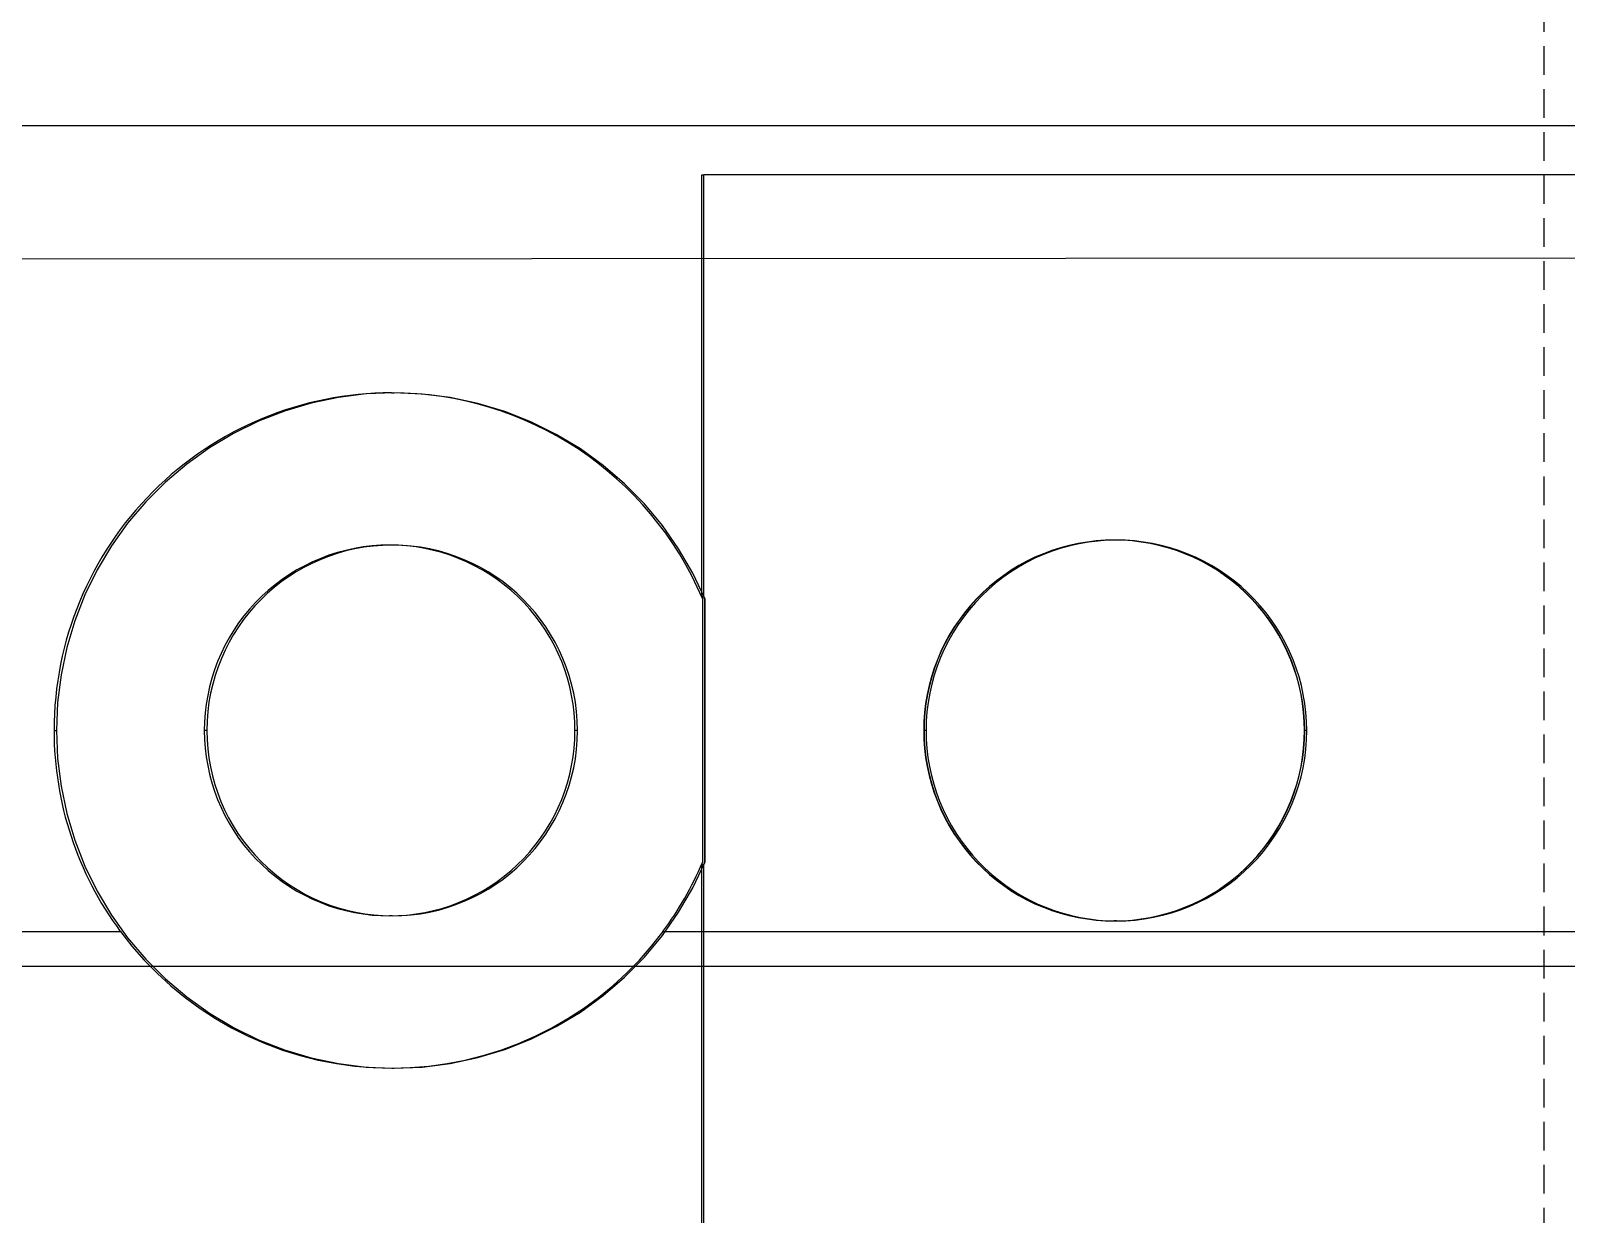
# Model space of a CAD drawing. Extents: x 0 to 171, y 0 to 414.
# Drawn here: x 59.12 to 85.89, y 87.54 to 108.17 of the extents above; entities that cross this region are included whole.
import ezdxf

# ---------------------------------------------------------------- set-up
doc = ezdxf.new("R2010")
doc.units = 0
doc.linetypes.add('DASHED', pattern=[0.75, 0.5, -0.25])
doc.layers.add('-15N-THT. THIẾT BỊ ĐÓNG MỞ', color=40, linetype='CONTINUOUS')

# ---------------------------------------------------------------- blocks, each defined once
blk = doc.blocks.new('06 - N - SC VSD ATV630U75~D11N4')
at = {"layer": '-15N-THT. THIẾT BỊ ĐÓNG MỞ', "color": 6, "linetype": 'DASHED'}
blk.add_line((0, 206.951), (0, -206.951), dxfattribs=at)
at = {"layer": '-15N-THT. THIẾT BỊ ĐÓNG MỞ'}
for p, q in [((76.549, -100.44), (-76.549, -100.44)), ((-14.682, -108.644), (-14.682, -101.291)), ((-14.682, -101.291), (-14.647, -101.291)), ((25.022, -101.291), (-14.647, -101.291)), ((-14.647, -108.644), (-14.647, -101.291)), ((-71.842, -102.795), (71.617, -102.684)), ((-21.014, -105.173), (-21.49, -105.273)), ((-20.532, -105.113), (-21.014, -105.173)), ((-20.046, -105.093), (-20.532, -105.113)), ((-20.087, -105.093), (-20.045, -105.093)), ((-19.554, -105.114), (-20.046, -105.093)), ((-19.067, -105.175), (-19.554, -105.114)), ((-18.586, -105.277), (-19.067, -105.175)), ((-21.956, -105.412), (-22.41, -105.589)), ((-21.49, -105.273), (-21.956, -105.412)), ((-18.115, -105.419), (-18.586, -105.277)), ((-17.658, -105.6), (-18.115, -105.419)), ((-22.41, -105.589), (-22.846, -105.803)), ((-17.218, -105.818), (-17.658, -105.6)), ((-22.846, -105.803), (-23.264, -106.052)), ((-16.797, -106.072), (-17.218, -105.818)), ((-23.264, -106.052), (-23.66, -106.334)), ((-16.399, -106.36), (-16.797, -106.072)), ((-23.66, -106.334), (-24.031, -106.649)), ((-16.026, -106.68), (-16.399, -106.36)), ((-24.031, -106.649), (-24.375, -106.993)), ((-15.681, -107.031), (-16.026, -106.68)), ((-24.375, -106.993), (-24.689, -107.364)), ((-15.367, -107.408), (-15.681, -107.031)), ((-24.689, -107.364), (-24.972, -107.76)), ((-15.085, -107.811), (-15.367, -107.408)), ((-24.972, -107.76), (-25.221, -108.178)), ((-21.032, -107.878), (-21.179, -107.925)), ((-20.884, -107.839), (-21.032, -107.878)), ((-20.733, -107.806), (-20.884, -107.839)), ((-20.582, -107.78), (-20.733, -107.806)), ((-20.429, -107.762), (-20.582, -107.78)), ((-20.276, -107.751), (-20.429, -107.762)), ((-20.122, -107.748), (-20.276, -107.751)), ((-19.968, -107.751), (-20.122, -107.748)), ((-20.078, -107.748), (-20.122, -107.748)), ((-19.815, -107.762), (-19.968, -107.751)), ((-19.662, -107.78), (-19.815, -107.762)), ((-19.51, -107.806), (-19.662, -107.78)), ((-19.36, -107.839), (-19.51, -107.806)), ((-19.212, -107.878), (-19.36, -107.839)), ((-19.065, -107.925), (-19.212, -107.878)), ((-14.838, -108.236), (-15.085, -107.811)), ((-8.577, -107.842), (-8.725, -107.898)), ((-8.575, -107.842), (-8.723, -107.897)), ((-8.57, -107.854), (-8.722, -107.912)), ((-8.573, -107.842), (-8.721, -107.897)), ((-8.427, -107.794), (-8.577, -107.842)), ((-8.425, -107.794), (-8.575, -107.842)), ((-8.422, -107.794), (-8.573, -107.842)), ((-8.416, -107.803), (-8.57, -107.854)), ((-8.274, -107.753), (-8.427, -107.794)), ((-8.272, -107.753), (-8.425, -107.794)), ((-8.27, -107.753), (-8.422, -107.794)), ((-8.259, -107.759), (-8.416, -107.803)), ((-8.12, -107.72), (-8.274, -107.753)), ((-8.118, -107.72), (-8.272, -107.753)), ((-8.115, -107.72), (-8.27, -107.753)), ((-8.1, -107.724), (-8.259, -107.759)), ((-7.964, -107.694), (-8.12, -107.72)), ((-7.962, -107.694), (-8.118, -107.72)), ((-7.96, -107.694), (-8.115, -107.72)), ((-7.939, -107.696), (-8.1, -107.724)), ((-7.807, -107.675), (-7.964, -107.694)), ((-7.805, -107.675), (-7.962, -107.694)), ((-7.803, -107.675), (-7.96, -107.694)), ((-7.778, -107.676), (-7.939, -107.696)), ((-7.65, -107.664), (-7.807, -107.675)), ((-7.648, -107.664), (-7.805, -107.675)), ((-7.645, -107.664), (-7.803, -107.675)), ((-7.615, -107.664), (-7.778, -107.676)), ((-7.492, -107.66), (-7.65, -107.664)), ((-7.49, -107.66), (-7.648, -107.664)), ((-7.487, -107.66), (-7.645, -107.664)), ((-7.452, -107.66), (-7.615, -107.664)), ((-7.334, -107.664), (-7.492, -107.66)), ((-7.49, -107.66), (-7.492, -107.66)), ((-7.332, -107.664), (-7.49, -107.66)), ((-7.329, -107.664), (-7.487, -107.66)), ((-7.452, -107.66), (-7.487, -107.66)), ((-7.294, -107.664), (-7.452, -107.66)), ((-7.176, -107.675), (-7.334, -107.664)), ((-7.174, -107.675), (-7.332, -107.664)), ((-7.172, -107.675), (-7.329, -107.664)), ((-7.137, -107.675), (-7.294, -107.664)), ((-7.02, -107.694), (-7.176, -107.675)), ((-7.018, -107.694), (-7.174, -107.675)), ((-7.015, -107.694), (-7.172, -107.675)), ((-6.98, -107.694), (-7.137, -107.675)), ((-6.864, -107.72), (-7.02, -107.694)), ((-6.862, -107.72), (-7.018, -107.694)), ((-6.859, -107.72), (-7.015, -107.694)), ((-6.824, -107.72), (-6.98, -107.694)), ((-6.71, -107.753), (-6.864, -107.72)), ((-6.707, -107.754), (-6.862, -107.72)), ((-6.705, -107.754), (-6.859, -107.72)), ((-6.67, -107.753), (-6.824, -107.72)), ((-6.557, -107.794), (-6.71, -107.753)), ((-6.555, -107.794), (-6.707, -107.754)), ((-6.552, -107.794), (-6.705, -107.754)), ((-6.517, -107.794), (-6.67, -107.753)), ((-6.407, -107.842), (-6.557, -107.794)), ((-6.404, -107.843), (-6.555, -107.794)), ((-6.402, -107.843), (-6.552, -107.794)), ((-6.367, -107.842), (-6.517, -107.794)), ((-6.259, -107.898), (-6.407, -107.842)), ((-6.256, -107.898), (-6.404, -107.843)), ((-6.254, -107.898), (-6.402, -107.843)), ((-6.219, -107.898), (-6.367, -107.842)), ((-21.602, -108.107), (-21.737, -108.18)), ((-21.464, -108.04), (-21.602, -108.107)), ((-21.323, -107.979), (-21.464, -108.04)), ((-21.179, -107.925), (-21.323, -107.979)), ((-18.921, -107.979), (-19.065, -107.925)), ((-18.78, -108.04), (-18.921, -107.979)), ((-18.641, -108.107), (-18.78, -108.04)), ((-18.506, -108.18), (-18.641, -108.107)), ((-9.158, -108.132), (-9.296, -108.219)), ((-9.151, -108.105), (-9.286, -108.187)), ((-9.149, -108.104), (-9.284, -108.186)), ((-9.147, -108.104), (-9.281, -108.186)), ((-9.017, -108.052), (-9.158, -108.132)), ((-9.013, -108.029), (-9.151, -108.105)), ((-9.01, -108.029), (-9.149, -108.104)), ((-9.008, -108.029), (-9.147, -108.104)), ((-8.871, -107.978), (-9.017, -108.052)), ((-8.871, -107.96), (-9.013, -108.029)), ((-8.868, -107.96), (-9.01, -108.029)), ((-8.866, -107.96), (-9.008, -108.029)), ((-8.725, -107.898), (-8.871, -107.96)), ((-8.722, -107.912), (-8.871, -107.978)), ((-8.723, -107.897), (-8.868, -107.96)), ((-8.721, -107.897), (-8.866, -107.96)), ((-6.113, -107.96), (-6.259, -107.898)), ((-6.111, -107.96), (-6.256, -107.898)), ((-6.109, -107.96), (-6.254, -107.898)), ((-6.074, -107.96), (-6.219, -107.898)), ((-5.971, -108.029), (-6.113, -107.96)), ((-5.969, -108.029), (-6.111, -107.96)), ((-5.967, -108.029), (-6.109, -107.96)), ((-5.931, -108.029), (-6.074, -107.96)), ((-5.833, -108.105), (-5.971, -108.029)), ((-5.831, -108.105), (-5.969, -108.029)), ((-5.828, -108.105), (-5.967, -108.029)), ((-5.793, -108.105), (-5.931, -108.029)), ((-5.698, -108.187), (-5.833, -108.105)), ((-5.696, -108.187), (-5.831, -108.105)), ((-5.693, -108.187), (-5.828, -108.105)), ((-5.658, -108.187), (-5.793, -108.105)), ((-25.221, -108.178), (-25.435, -108.615)), ((-21.996, -108.347), (-22.119, -108.439)), ((-21.869, -108.261), (-21.996, -108.347)), ((-21.737, -108.18), (-21.869, -108.261)), ((-18.375, -108.261), (-18.506, -108.18)), ((-18.248, -108.347), (-18.375, -108.261)), ((-18.125, -108.439), (-18.248, -108.347)), ((-14.627, -108.68), (-14.838, -108.236)), ((-9.557, -108.413), (-9.681, -108.519)), ((-9.543, -108.37), (-9.665, -108.471)), ((-9.541, -108.37), (-9.663, -108.47)), ((-9.539, -108.37), (-9.66, -108.47)), ((-9.429, -108.313), (-9.557, -108.413)), ((-9.417, -108.275), (-9.543, -108.37)), ((-9.415, -108.275), (-9.541, -108.37)), ((-9.412, -108.275), (-9.539, -108.37)), ((-9.296, -108.219), (-9.429, -108.313)), ((-9.286, -108.187), (-9.417, -108.275)), ((-9.284, -108.186), (-9.415, -108.275)), ((-9.281, -108.186), (-9.412, -108.275)), ((-5.567, -108.275), (-5.698, -108.187)), ((-5.565, -108.275), (-5.696, -108.187)), ((-5.563, -108.275), (-5.693, -108.187)), ((-5.527, -108.275), (-5.658, -108.187)), ((-5.44, -108.37), (-5.567, -108.275)), ((-5.439, -108.37), (-5.565, -108.275)), ((-5.436, -108.37), (-5.563, -108.275)), ((-5.401, -108.37), (-5.527, -108.275)), ((-5.319, -108.471), (-5.44, -108.37)), ((-5.317, -108.471), (-5.439, -108.37)), ((-5.314, -108.471), (-5.436, -108.37)), ((-5.279, -108.471), (-5.401, -108.37)), ((-25.435, -108.615), (-25.612, -109.068)), ((-22.352, -108.64), (-22.46, -108.749)), ((-22.238, -108.537), (-22.352, -108.64)), ((-22.119, -108.439), (-22.238, -108.537)), ((-18.006, -108.537), (-18.125, -108.439)), ((-17.892, -108.64), (-18.006, -108.537)), ((-17.784, -108.749), (-17.892, -108.64)), ((-14.682, -108.644), (-14.68, -108.649)), ((-14.682, -108.644), (-14.647, -108.644)), ((-14.68, -108.649), (-14.678, -108.654)), ((-14.678, -108.654), (-14.676, -108.66)), ((-14.676, -108.66), (-14.673, -108.665)), ((-14.673, -108.665), (-14.671, -108.67)), ((-14.671, -108.67), (-14.669, -108.675)), ((-14.669, -108.675), (-14.667, -108.68)), ((-14.669, -108.68), (-14.669, -113.277)), ((-14.669, -108.68), (-14.667, -108.68)), ((-14.667, -108.68), (-14.667, -113.277)), ((-14.645, -108.649), (-14.647, -108.644)), ((-14.643, -108.654), (-14.645, -108.649)), ((-14.641, -108.66), (-14.643, -108.654)), ((-14.638, -108.665), (-14.641, -108.66)), ((-14.636, -108.67), (-14.638, -108.665)), ((-14.634, -108.675), (-14.636, -108.67)), ((-14.632, -108.68), (-14.634, -108.675)), ((-14.632, -108.68), (-14.627, -108.68)), ((-14.632, -108.68), (-14.632, -113.277)), ((-14.627, -108.68), (-14.627, -113.277)), ((-9.799, -108.632), (-9.911, -108.75)), ((-9.782, -108.577), (-9.894, -108.689)), ((-9.78, -108.576), (-9.892, -108.688)), ((-9.777, -108.576), (-9.889, -108.688)), ((-9.681, -108.519), (-9.799, -108.632)), ((-9.665, -108.471), (-9.782, -108.577)), ((-9.663, -108.47), (-9.78, -108.576)), ((-9.66, -108.47), (-9.777, -108.576)), ((-5.202, -108.577), (-5.319, -108.471)), ((-5.2, -108.577), (-5.317, -108.471)), ((-5.197, -108.577), (-5.314, -108.471)), ((-5.162, -108.577), (-5.279, -108.471)), ((-5.09, -108.689), (-5.202, -108.577)), ((-5.088, -108.689), (-5.2, -108.577)), ((-5.086, -108.689), (-5.197, -108.577)), ((-5.05, -108.689), (-5.162, -108.577)), ((-22.564, -108.863), (-22.662, -108.981)), ((-22.46, -108.749), (-22.564, -108.863)), ((-17.68, -108.863), (-17.784, -108.749)), ((-17.582, -108.981), (-17.68, -108.863)), ((-10.101, -108.927), (-10.195, -109.054)), ((-10.098, -108.927), (-10.193, -109.053)), ((-10.096, -108.927), (-10.191, -109.053)), ((-10.017, -108.873), (-10.118, -109.001)), ((-10, -108.805), (-10.101, -108.927)), ((-9.998, -108.805), (-10.098, -108.927)), ((-9.995, -108.805), (-10.096, -108.927)), ((-9.911, -108.75), (-10.017, -108.873)), ((-9.894, -108.689), (-10, -108.805)), ((-9.892, -108.688), (-9.998, -108.805)), ((-9.889, -108.688), (-9.995, -108.805)), ((-4.984, -108.805), (-5.09, -108.689)), ((-4.982, -108.806), (-5.088, -108.689)), ((-4.98, -108.806), (-5.086, -108.689)), ((-4.944, -108.805), (-5.05, -108.689)), ((-4.883, -108.927), (-4.984, -108.805)), ((-4.881, -108.927), (-4.982, -108.806)), ((-4.879, -108.927), (-4.98, -108.806)), ((-4.843, -108.927), (-4.944, -108.805)), ((-4.789, -109.054), (-4.883, -108.927)), ((-4.787, -109.054), (-4.881, -108.927)), ((-4.784, -109.054), (-4.879, -108.927)), ((-4.749, -109.054), (-4.843, -108.927)), ((-25.612, -109.068), (-25.751, -109.534)), ((-22.754, -109.105), (-22.84, -109.232)), ((-22.662, -108.981), (-22.754, -109.105)), ((-17.49, -109.105), (-17.582, -108.981)), ((-17.404, -109.232), (-17.49, -109.105)), ((-10.284, -109.184), (-10.366, -109.319)), ((-10.282, -109.184), (-10.364, -109.319)), ((-10.279, -109.184), (-10.361, -109.319)), ((-10.212, -109.134), (-10.299, -109.272)), ((-10.195, -109.054), (-10.284, -109.184)), ((-10.193, -109.053), (-10.282, -109.184)), ((-10.191, -109.053), (-10.279, -109.184)), ((-10.118, -109.001), (-10.212, -109.134)), ((-4.7, -109.184), (-4.789, -109.054)), ((-4.698, -109.185), (-4.787, -109.054)), ((-4.696, -109.185), (-4.784, -109.054)), ((-4.66, -109.184), (-4.749, -109.054)), ((-4.618, -109.319), (-4.7, -109.184)), ((-4.616, -109.319), (-4.698, -109.185)), ((-4.614, -109.319), (-4.696, -109.185)), ((-4.578, -109.319), (-4.66, -109.184)), ((-22.92, -109.363), (-22.994, -109.498)), ((-22.84, -109.232), (-22.92, -109.363)), ((-17.324, -109.363), (-17.404, -109.232)), ((-17.25, -109.498), (-17.324, -109.363)), ((-10.442, -109.458), (-10.511, -109.6)), ((-10.44, -109.457), (-10.509, -109.599)), ((-10.437, -109.457), (-10.506, -109.599)), ((-10.379, -109.414), (-10.452, -109.559)), ((-10.366, -109.319), (-10.442, -109.458)), ((-10.364, -109.319), (-10.44, -109.457)), ((-10.361, -109.319), (-10.437, -109.457)), ((-10.299, -109.272), (-10.379, -109.414)), ((-4.542, -109.458), (-4.618, -109.319)), ((-4.54, -109.458), (-4.616, -109.319)), ((-4.538, -109.458), (-4.614, -109.319)), ((-4.502, -109.458), (-4.578, -109.319)), ((-4.473, -109.6), (-4.542, -109.458)), ((-4.471, -109.6), (-4.54, -109.458)), ((-4.469, -109.6), (-4.538, -109.458)), ((-4.433, -109.6), (-4.502, -109.458)), ((-25.751, -109.534), (-25.851, -110.01)), ((-23.061, -109.637), (-23.121, -109.778)), ((-22.994, -109.498), (-23.061, -109.637)), ((-17.183, -109.637), (-17.25, -109.498)), ((-17.122, -109.778), (-17.183, -109.637)), ((-10.573, -109.745), (-10.628, -109.893)), ((-10.571, -109.745), (-10.626, -109.893)), ((-10.568, -109.745), (-10.624, -109.893)), ((-10.518, -109.708), (-10.577, -109.86)), ((-10.511, -109.6), (-10.573, -109.745)), ((-10.509, -109.599), (-10.571, -109.745)), ((-10.506, -109.599), (-10.568, -109.745)), ((-10.452, -109.559), (-10.518, -109.708)), ((-4.411, -109.745), (-4.473, -109.6)), ((-4.409, -109.745), (-4.471, -109.6)), ((-4.407, -109.745), (-4.469, -109.6)), ((-4.371, -109.745), (-4.433, -109.6)), ((-4.356, -109.893), (-4.411, -109.745)), ((-4.354, -109.893), (-4.409, -109.745)), ((-4.352, -109.893), (-4.407, -109.745)), ((-4.316, -109.893), (-4.371, -109.745)), ((-25.851, -110.01), (-25.911, -110.493)), ((-23.175, -109.922), (-23.222, -110.068)), ((-23.121, -109.778), (-23.175, -109.922)), ((-17.069, -109.922), (-17.122, -109.778)), ((-17.022, -110.068), (-17.069, -109.922)), ((-10.628, -109.893), (-10.676, -110.044)), ((-10.626, -109.893), (-10.674, -110.043)), ((-10.624, -109.893), (-10.672, -110.043)), ((-10.628, -110.015), (-10.672, -110.172)), ((-10.577, -109.86), (-10.628, -110.015)), ((-4.308, -110.044), (-4.356, -109.893)), ((-4.306, -110.044), (-4.354, -109.893)), ((-4.304, -110.044), (-4.352, -109.893)), ((-4.268, -110.044), (-4.316, -109.893)), ((-23.262, -110.217), (-23.294, -110.367)), ((-23.222, -110.068), (-23.262, -110.217)), ((-16.982, -110.217), (-17.022, -110.068)), ((-16.949, -110.367), (-16.982, -110.217)), ((-10.717, -110.196), (-10.751, -110.351)), ((-10.715, -110.196), (-10.749, -110.35)), ((-10.713, -110.196), (-10.746, -110.35)), ((-10.676, -110.044), (-10.717, -110.196)), ((-10.674, -110.043), (-10.715, -110.196)), ((-10.672, -110.043), (-10.713, -110.196)), ((-10.672, -110.172), (-10.707, -110.331)), ((-4.267, -110.196), (-4.308, -110.044)), ((-4.265, -110.196), (-4.306, -110.044)), ((-4.263, -110.196), (-4.304, -110.044)), ((-4.227, -110.196), (-4.268, -110.044)), ((-4.233, -110.351), (-4.267, -110.196)), ((-4.232, -110.351), (-4.265, -110.196)), ((-4.229, -110.351), (-4.263, -110.196)), ((-4.193, -110.351), (-4.227, -110.196)), ((-25.911, -110.493), (-25.931, -110.979)), ((-23.32, -110.519), (-23.338, -110.672)), ((-23.294, -110.367), (-23.32, -110.519)), ((-16.924, -110.519), (-16.949, -110.367)), ((-16.906, -110.672), (-16.924, -110.519)), ((-10.777, -110.506), (-10.796, -110.663)), ((-10.775, -110.506), (-10.794, -110.663)), ((-10.772, -110.506), (-10.791, -110.663)), ((-10.751, -110.351), (-10.777, -110.506)), ((-10.749, -110.35), (-10.775, -110.506)), ((-10.746, -110.35), (-10.772, -110.506)), ((-10.735, -110.491), (-10.755, -110.653)), ((-10.707, -110.331), (-10.735, -110.491)), ((-4.207, -110.506), (-4.233, -110.351)), ((-4.205, -110.507), (-4.232, -110.351)), ((-4.203, -110.507), (-4.229, -110.351)), ((-4.188, -110.663), (-4.207, -110.506)), ((-4.187, -110.663), (-4.205, -110.507)), ((-4.184, -110.663), (-4.203, -110.507)), ((-4.167, -110.506), (-4.193, -110.351)), ((-4.148, -110.663), (-4.167, -110.506)), ((-23.349, -110.825), (-23.353, -110.979)), ((-23.338, -110.672), (-23.349, -110.825)), ((-16.895, -110.825), (-16.906, -110.672)), ((-16.891, -110.979), (-16.895, -110.825)), ((-10.807, -110.821), (-10.811, -110.979)), ((-10.805, -110.821), (-10.809, -110.979)), ((-10.796, -110.663), (-10.807, -110.821)), ((-10.803, -110.821), (-10.806, -110.979)), ((-10.794, -110.663), (-10.805, -110.821)), ((-10.791, -110.663), (-10.803, -110.821)), ((-10.767, -110.816), (-10.771, -110.979)), ((-10.755, -110.653), (-10.767, -110.816)), ((-4.177, -110.821), (-4.188, -110.663)), ((-4.175, -110.821), (-4.187, -110.663)), ((-4.173, -110.821), (-4.184, -110.663)), ((-4.173, -110.979), (-4.177, -110.821)), ((-4.172, -110.979), (-4.175, -110.821)), ((-4.169, -110.979), (-4.173, -110.821)), ((-4.137, -110.821), (-4.148, -110.663)), ((-4.133, -110.979), (-4.137, -110.821)), ((-25.973, -110.979), (-25.931, -110.979)), ((-25.931, -110.979), (-25.911, -111.465)), ((-23.309, -110.979), (-23.353, -110.979)), ((-23.353, -110.979), (-23.349, -111.133)), ((-16.895, -111.133), (-16.891, -110.979)), ((-16.848, -110.979), (-16.891, -110.979)), ((-10.811, -110.979), (-10.807, -111.137)), ((-10.809, -110.979), (-10.811, -110.979)), ((-10.809, -110.979), (-10.805, -111.137)), ((-10.806, -110.979), (-10.803, -111.137)), ((-10.771, -110.979), (-10.806, -110.979)), ((-10.771, -110.979), (-10.767, -111.137)), ((-4.177, -111.137), (-4.173, -110.979)), ((-4.175, -111.137), (-4.172, -110.979)), ((-4.172, -110.979), (-4.173, -110.979)), ((-4.173, -111.137), (-4.169, -110.979)), ((-4.133, -110.979), (-4.169, -110.979)), ((-4.137, -111.142), (-4.133, -110.979)), ((-23.349, -111.133), (-23.338, -111.286)), ((-23.338, -111.286), (-23.32, -111.439)), ((-16.924, -111.439), (-16.906, -111.286)), ((-16.906, -111.286), (-16.895, -111.133)), ((-10.807, -111.137), (-10.796, -111.294)), ((-10.805, -111.137), (-10.794, -111.294)), ((-10.803, -111.137), (-10.791, -111.294)), ((-10.796, -111.294), (-10.777, -111.451)), ((-10.794, -111.294), (-10.775, -111.451)), ((-10.791, -111.294), (-10.773, -111.451)), ((-10.767, -111.137), (-10.756, -111.294)), ((-10.756, -111.294), (-10.737, -111.451)), ((-4.207, -111.451), (-4.188, -111.294)), ((-4.205, -111.452), (-4.187, -111.294)), ((-4.203, -111.452), (-4.184, -111.294)), ((-4.188, -111.294), (-4.177, -111.137)), ((-4.187, -111.294), (-4.175, -111.137)), ((-4.184, -111.294), (-4.173, -111.137)), ((-4.169, -111.466), (-4.149, -111.304)), ((-4.149, -111.304), (-4.137, -111.142)), ((-25.911, -111.465), (-25.851, -111.948)), ((-23.32, -111.439), (-23.294, -111.59)), ((-23.294, -111.59), (-23.262, -111.741)), ((-16.982, -111.741), (-16.949, -111.59)), ((-16.949, -111.59), (-16.924, -111.439)), ((-10.777, -111.451), (-10.751, -111.607)), ((-10.775, -111.451), (-10.749, -111.607)), ((-10.773, -111.451), (-10.746, -111.607)), ((-10.751, -111.607), (-10.717, -111.761)), ((-10.749, -111.607), (-10.715, -111.761)), ((-10.746, -111.607), (-10.713, -111.761)), ((-10.737, -111.451), (-10.711, -111.607)), ((-10.711, -111.607), (-10.678, -111.761)), ((-4.267, -111.761), (-4.233, -111.607)), ((-4.265, -111.762), (-4.232, -111.608)), ((-4.263, -111.762), (-4.229, -111.608)), ((-4.233, -111.607), (-4.207, -111.451)), ((-4.233, -111.786), (-4.197, -111.627)), ((-4.232, -111.608), (-4.205, -111.452)), ((-4.229, -111.608), (-4.203, -111.452)), ((-4.197, -111.627), (-4.169, -111.466)), ((-23.262, -111.741), (-23.222, -111.889)), ((-23.222, -111.889), (-23.175, -112.036)), ((-17.069, -112.036), (-17.022, -111.889)), ((-17.022, -111.889), (-16.982, -111.741)), ((-10.717, -111.761), (-10.676, -111.914)), ((-10.715, -111.761), (-10.674, -111.914)), ((-10.713, -111.761), (-10.672, -111.914)), ((-10.678, -111.761), (-10.637, -111.914)), ((-4.308, -111.914), (-4.267, -111.761)), ((-4.306, -111.915), (-4.265, -111.762)), ((-4.304, -111.915), (-4.263, -111.762)), ((-4.277, -111.943), (-4.233, -111.786)), ((-25.851, -111.948), (-25.751, -112.424)), ((-23.175, -112.036), (-23.121, -112.18)), ((-17.122, -112.18), (-17.069, -112.036)), ((-10.676, -111.914), (-10.628, -112.064)), ((-10.674, -111.914), (-10.626, -112.064)), ((-10.672, -111.914), (-10.624, -112.064)), ((-10.637, -111.914), (-10.589, -112.064)), ((-10.628, -112.064), (-10.573, -112.212)), ((-10.626, -112.064), (-10.571, -112.212)), ((-10.624, -112.064), (-10.569, -112.212)), ((-10.589, -112.064), (-10.533, -112.212)), ((-4.411, -112.212), (-4.356, -112.064)), ((-4.41, -112.213), (-4.354, -112.065)), ((-4.407, -112.213), (-4.352, -112.065)), ((-4.386, -112.249), (-4.328, -112.098)), ((-4.356, -112.064), (-4.308, -111.914)), ((-4.354, -112.065), (-4.306, -111.915)), ((-4.352, -112.065), (-4.304, -111.915)), ((-4.328, -112.098), (-4.277, -111.943)), ((-25.751, -112.424), (-25.612, -112.89)), ((-23.121, -112.18), (-23.061, -112.321)), ((-23.061, -112.321), (-22.994, -112.459)), ((-17.25, -112.459), (-17.183, -112.321)), ((-17.183, -112.321), (-17.122, -112.18)), ((-10.573, -112.212), (-10.511, -112.357)), ((-10.571, -112.212), (-10.509, -112.357)), ((-10.569, -112.212), (-10.506, -112.357)), ((-10.533, -112.212), (-10.471, -112.357)), ((-10.511, -112.357), (-10.442, -112.5)), ((-10.509, -112.357), (-10.44, -112.499)), ((-10.506, -112.357), (-10.437, -112.499)), ((-10.471, -112.357), (-10.402, -112.5)), ((-4.542, -112.5), (-4.473, -112.357)), ((-4.541, -112.5), (-4.472, -112.358)), ((-4.538, -112.5), (-4.469, -112.358)), ((-4.526, -112.544), (-4.452, -112.398)), ((-4.473, -112.357), (-4.411, -112.212)), ((-4.472, -112.358), (-4.41, -112.213)), ((-4.469, -112.358), (-4.407, -112.213)), ((-4.452, -112.398), (-4.386, -112.249)), ((-22.994, -112.459), (-22.92, -112.594)), ((-22.92, -112.594), (-22.84, -112.726)), ((-17.404, -112.726), (-17.324, -112.594)), ((-17.324, -112.594), (-17.25, -112.459)), ((-10.442, -112.5), (-10.366, -112.638)), ((-10.44, -112.499), (-10.364, -112.638)), ((-10.437, -112.499), (-10.362, -112.638)), ((-10.402, -112.5), (-10.327, -112.638)), ((-10.366, -112.638), (-10.284, -112.773)), ((-10.364, -112.638), (-10.282, -112.773)), ((-10.362, -112.638), (-10.28, -112.773)), ((-10.327, -112.638), (-10.244, -112.773)), ((-4.7, -112.773), (-4.618, -112.638)), ((-4.699, -112.774), (-4.617, -112.639)), ((-4.696, -112.774), (-4.614, -112.639)), ((-4.693, -112.823), (-4.606, -112.686)), ((-4.618, -112.638), (-4.542, -112.5)), ((-4.617, -112.639), (-4.541, -112.5)), ((-4.614, -112.639), (-4.538, -112.5)), ((-4.606, -112.686), (-4.526, -112.544)), ((-25.612, -112.89), (-25.435, -113.343)), ((-22.84, -112.726), (-22.754, -112.853)), ((-22.754, -112.853), (-22.662, -112.976)), ((-17.582, -112.976), (-17.49, -112.853)), ((-17.49, -112.853), (-17.404, -112.726)), ((-10.284, -112.773), (-10.195, -112.904)), ((-10.282, -112.773), (-10.194, -112.904)), ((-10.28, -112.773), (-10.191, -112.904)), ((-10.244, -112.773), (-10.156, -112.904)), ((-10.195, -112.904), (-10.101, -113.03)), ((-10.194, -112.904), (-10.099, -113.03)), ((-10.191, -112.904), (-10.096, -113.03)), ((-10.156, -112.904), (-10.061, -113.03)), ((-4.887, -113.085), (-4.787, -112.956)), ((-4.883, -113.03), (-4.789, -112.904)), ((-4.882, -113.031), (-4.787, -112.904)), ((-4.88, -113.031), (-4.785, -112.904)), ((-4.789, -112.904), (-4.7, -112.773)), ((-4.787, -112.904), (-4.699, -112.774)), ((-4.787, -112.956), (-4.693, -112.823)), ((-4.785, -112.904), (-4.696, -112.774)), ((-22.662, -112.976), (-22.564, -113.095)), ((-22.564, -113.095), (-22.46, -113.209)), ((-22.46, -113.209), (-22.352, -113.317)), ((-17.892, -113.317), (-17.784, -113.209)), ((-17.784, -113.209), (-17.68, -113.095)), ((-17.68, -113.095), (-17.582, -112.976)), ((-10.101, -113.03), (-10, -113.152)), ((-10.099, -113.03), (-9.998, -113.152)), ((-10.096, -113.03), (-9.996, -113.152)), ((-10.061, -113.03), (-9.961, -113.152)), ((-10, -113.152), (-9.894, -113.269)), ((-9.998, -113.152), (-9.892, -113.269)), ((-9.996, -113.152), (-9.89, -113.269)), ((-9.961, -113.152), (-9.854, -113.269)), ((-5.106, -113.326), (-4.994, -113.208)), ((-5.09, -113.269), (-4.984, -113.152)), ((-5.089, -113.27), (-4.983, -113.153)), ((-5.086, -113.27), (-4.98, -113.153)), ((-4.994, -113.208), (-4.887, -113.085)), ((-4.984, -113.152), (-4.883, -113.03)), ((-4.983, -113.153), (-4.882, -113.031)), ((-4.98, -113.153), (-4.88, -113.031)), ((-25.435, -113.343), (-25.221, -113.78)), ((-22.352, -113.317), (-22.238, -113.421)), ((-22.238, -113.421), (-22.119, -113.519)), ((-18.125, -113.519), (-18.006, -113.421)), ((-18.006, -113.421), (-17.892, -113.317)), ((-14.838, -113.721), (-14.627, -113.277)), ((-14.682, -113.314), (-14.68, -113.309)), ((-14.682, -113.314), (-14.647, -113.314)), ((-14.682, -120.07), (-14.682, -113.314)), ((-14.68, -113.309), (-14.678, -113.303)), ((-14.678, -113.303), (-14.676, -113.298)), ((-14.676, -113.298), (-14.673, -113.293)), ((-14.673, -113.293), (-14.671, -113.288)), ((-14.671, -113.288), (-14.669, -113.282)), ((-14.669, -113.277), (-14.667, -113.277)), ((-14.669, -113.282), (-14.667, -113.277)), ((-14.645, -113.309), (-14.647, -113.314)), ((-14.647, -120.07), (-14.647, -113.314)), ((-14.643, -113.303), (-14.645, -113.309)), ((-14.641, -113.298), (-14.643, -113.303)), ((-14.638, -113.293), (-14.641, -113.298)), ((-14.636, -113.288), (-14.638, -113.293)), ((-14.634, -113.282), (-14.636, -113.288)), ((-14.632, -113.277), (-14.634, -113.282)), ((-14.632, -113.277), (-14.627, -113.277)), ((-9.894, -113.269), (-9.782, -113.381)), ((-9.892, -113.269), (-9.78, -113.381)), ((-9.89, -113.269), (-9.778, -113.381)), ((-9.854, -113.269), (-9.743, -113.381)), ((-9.782, -113.381), (-9.665, -113.487)), ((-9.78, -113.381), (-9.664, -113.487)), ((-9.778, -113.381), (-9.661, -113.487)), ((-9.743, -113.381), (-9.626, -113.487)), ((-9.665, -113.487), (-9.543, -113.588)), ((-9.664, -113.487), (-9.542, -113.587)), ((-9.661, -113.487), (-9.539, -113.587)), ((-9.626, -113.487), (-9.504, -113.588)), ((-5.44, -113.588), (-5.319, -113.487)), ((-5.439, -113.588), (-5.317, -113.487)), ((-5.437, -113.588), (-5.315, -113.487)), ((-5.347, -113.545), (-5.224, -113.438)), ((-5.319, -113.487), (-5.202, -113.381)), ((-5.317, -113.487), (-5.201, -113.381)), ((-5.315, -113.487), (-5.198, -113.381)), ((-5.224, -113.438), (-5.106, -113.326)), ((-5.202, -113.381), (-5.09, -113.269)), ((-5.201, -113.381), (-5.089, -113.27)), ((-5.198, -113.381), (-5.086, -113.27)), ((-22.119, -113.519), (-21.996, -113.611)), ((-21.996, -113.611), (-21.869, -113.697)), ((-21.869, -113.697), (-21.737, -113.777)), ((-18.506, -113.777), (-18.375, -113.697)), ((-18.375, -113.697), (-18.248, -113.611)), ((-18.248, -113.611), (-18.125, -113.519)), ((-15.085, -114.146), (-14.838, -113.721)), ((-9.543, -113.588), (-9.417, -113.682)), ((-9.542, -113.587), (-9.415, -113.682)), ((-9.539, -113.587), (-9.413, -113.682)), ((-9.504, -113.588), (-9.377, -113.682)), ((-9.417, -113.682), (-9.286, -113.771)), ((-9.415, -113.682), (-9.285, -113.771)), ((-9.413, -113.682), (-9.282, -113.771)), ((-9.377, -113.682), (-9.247, -113.771)), ((-9.286, -113.771), (-9.151, -113.853)), ((-9.285, -113.771), (-9.15, -113.853)), ((-9.282, -113.771), (-9.147, -113.853)), ((-9.247, -113.771), (-9.112, -113.853)), ((-5.833, -113.853), (-5.698, -113.771)), ((-5.831, -113.853), (-5.697, -113.771)), ((-5.829, -113.853), (-5.694, -113.771)), ((-5.746, -113.826), (-5.609, -113.739)), ((-5.698, -113.771), (-5.567, -113.682)), ((-5.697, -113.771), (-5.566, -113.683)), ((-5.694, -113.771), (-5.563, -113.683)), ((-5.609, -113.739), (-5.476, -113.645)), ((-5.567, -113.682), (-5.44, -113.588)), ((-5.566, -113.683), (-5.439, -113.588)), ((-5.563, -113.683), (-5.437, -113.588)), ((-5.476, -113.645), (-5.347, -113.545)), ((-25.221, -113.78), (-24.972, -114.198)), ((-21.737, -113.777), (-21.602, -113.851)), ((-21.602, -113.851), (-21.464, -113.918)), ((-21.464, -113.918), (-21.323, -113.979)), ((-21.323, -113.979), (-21.179, -114.032)), ((-21.179, -114.032), (-21.032, -114.079)), ((-19.212, -114.079), (-19.065, -114.032)), ((-19.065, -114.032), (-18.921, -113.979)), ((-18.921, -113.979), (-18.78, -113.918)), ((-18.78, -113.918), (-18.641, -113.851)), ((-18.641, -113.851), (-18.506, -113.777)), ((-9.151, -113.853), (-9.013, -113.929)), ((-9.15, -113.853), (-9.011, -113.929)), ((-9.147, -113.853), (-9.009, -113.929)), ((-9.112, -113.853), (-8.973, -113.929)), ((-9.013, -113.929), (-8.871, -113.998)), ((-9.011, -113.929), (-8.869, -113.998)), ((-9.009, -113.929), (-8.867, -113.998)), ((-8.973, -113.929), (-8.831, -113.998)), ((-8.871, -113.998), (-8.725, -114.06)), ((-8.869, -113.998), (-8.724, -114.06)), ((-8.867, -113.998), (-8.721, -114.06)), ((-8.831, -113.998), (-8.686, -114.06)), ((-6.259, -114.06), (-6.113, -113.998)), ((-6.257, -114.06), (-6.112, -113.998)), ((-6.255, -114.06), (-6.11, -113.998)), ((-6.182, -114.045), (-6.034, -113.979)), ((-6.113, -113.998), (-5.971, -113.929)), ((-6.112, -113.998), (-5.97, -113.929)), ((-6.11, -113.998), (-5.968, -113.929)), ((-6.034, -113.979), (-5.888, -113.906)), ((-5.971, -113.929), (-5.833, -113.853)), ((-5.97, -113.929), (-5.831, -113.853)), ((-5.968, -113.929), (-5.829, -113.853)), ((-5.888, -113.906), (-5.746, -113.826)), ((-24.972, -114.198), (-24.689, -114.593)), ((-21.032, -114.079), (-20.884, -114.119)), ((-20.884, -114.119), (-20.733, -114.152)), ((-20.733, -114.152), (-20.582, -114.177)), ((-20.582, -114.177), (-20.429, -114.195)), ((-20.429, -114.195), (-20.276, -114.206)), ((-20.276, -114.206), (-20.122, -114.21)), ((-20.122, -114.21), (-19.968, -114.206)), ((-20.078, -114.21), (-20.122, -114.21)), ((-19.968, -114.206), (-19.815, -114.195)), ((-19.815, -114.195), (-19.662, -114.177)), ((-19.662, -114.177), (-19.51, -114.152)), ((-19.51, -114.152), (-19.36, -114.119)), ((-19.36, -114.119), (-19.212, -114.079)), ((-15.367, -114.549), (-15.085, -114.146)), ((-8.725, -114.06), (-8.577, -114.115)), ((-8.724, -114.06), (-8.576, -114.115)), ((-8.721, -114.06), (-8.573, -114.115)), ((-8.686, -114.06), (-8.538, -114.115)), ((-8.577, -114.115), (-8.427, -114.163)), ((-8.576, -114.115), (-8.426, -114.163)), ((-8.573, -114.115), (-8.423, -114.163)), ((-8.538, -114.115), (-8.387, -114.163)), ((-8.427, -114.163), (-8.274, -114.204)), ((-8.426, -114.163), (-8.273, -114.204)), ((-8.423, -114.163), (-8.27, -114.204)), ((-8.387, -114.163), (-8.235, -114.204)), ((-8.274, -114.204), (-8.12, -114.238)), ((-8.273, -114.204), (-8.119, -114.238)), ((-8.27, -114.204), (-8.116, -114.238)), ((-8.235, -114.204), (-8.08, -114.238)), ((-8.12, -114.238), (-7.964, -114.264)), ((-8.119, -114.238), (-7.963, -114.264)), ((-8.116, -114.238), (-7.96, -114.264)), ((-8.08, -114.238), (-7.925, -114.264)), ((-7.964, -114.264), (-7.807, -114.283)), ((-7.963, -114.264), (-7.806, -114.283)), ((-7.96, -114.264), (-7.804, -114.283)), ((-7.925, -114.264), (-7.768, -114.283)), ((-7.807, -114.283), (-7.65, -114.294)), ((-7.806, -114.283), (-7.649, -114.294)), ((-7.804, -114.283), (-7.646, -114.294)), ((-7.768, -114.283), (-7.61, -114.294)), ((-7.65, -114.294), (-7.492, -114.298)), ((-7.649, -114.294), (-7.491, -114.298)), ((-7.646, -114.294), (-7.488, -114.298)), ((-7.61, -114.294), (-7.452, -114.298)), ((-7.492, -114.298), (-7.334, -114.294)), ((-7.491, -114.298), (-7.492, -114.298)), ((-7.491, -114.298), (-7.333, -114.294)), ((-7.488, -114.298), (-7.33, -114.294)), ((-7.452, -114.298), (-7.488, -114.298)), ((-7.452, -114.298), (-7.29, -114.294)), ((-7.334, -114.294), (-7.176, -114.283)), ((-7.333, -114.294), (-7.175, -114.283)), ((-7.33, -114.294), (-7.173, -114.283)), ((-7.29, -114.294), (-7.127, -114.282)), ((-7.176, -114.283), (-7.02, -114.264)), ((-7.175, -114.283), (-7.018, -114.264)), ((-7.173, -114.283), (-7.016, -114.264)), ((-7.127, -114.282), (-6.965, -114.262)), ((-7.02, -114.264), (-6.864, -114.238)), ((-7.018, -114.264), (-6.863, -114.238)), ((-7.016, -114.264), (-6.86, -114.238)), ((-6.965, -114.262), (-6.805, -114.234)), ((-6.864, -114.238), (-6.71, -114.204)), ((-6.863, -114.238), (-6.708, -114.204)), ((-6.86, -114.238), (-6.706, -114.204)), ((-6.805, -114.234), (-6.646, -114.198)), ((-6.71, -114.204), (-6.557, -114.163)), ((-6.708, -114.204), (-6.556, -114.163)), ((-6.706, -114.204), (-6.553, -114.163)), ((-6.646, -114.198), (-6.489, -114.155)), ((-6.557, -114.163), (-6.407, -114.115)), ((-6.556, -114.163), (-6.405, -114.115)), ((-6.553, -114.163), (-6.403, -114.115)), ((-6.489, -114.155), (-6.334, -114.104)), ((-6.407, -114.115), (-6.259, -114.06)), ((-6.405, -114.115), (-6.257, -114.06)), ((-6.403, -114.115), (-6.255, -114.06)), ((-6.334, -114.104), (-6.182, -114.045)), ((-27.981, -114.481), (-24.814, -114.481)), ((-24.814, -114.481), (-24.615, -114.736)), ((-15.681, -114.927), (-15.367, -114.549)), ((-15.554, -114.736), (-15.355, -114.481)), ((-15.355, -114.481), (-15.357, -114.481)), ((-15.355, -114.481), (25.688, -114.481)), ((-24.689, -114.593), (-24.375, -114.965)), ((-24.615, -114.736), (-24.402, -114.979)), ((-15.767, -114.979), (-15.554, -114.736)), ((59.15, -115.091), (-59.15, -115.091)), ((-24.402, -114.979), (-24.176, -115.21)), ((-24.375, -114.965), (-24.031, -115.309)), ((-16.026, -115.277), (-15.681, -114.927)), ((-15.993, -115.21), (-15.767, -114.979)), ((-24.176, -115.21), (-23.938, -115.428)), ((-24.031, -115.309), (-23.66, -115.623)), ((-16.399, -115.598), (-16.026, -115.277)), ((-16.232, -115.428), (-15.993, -115.21)), ((-23.938, -115.428), (-23.688, -115.633)), ((-23.688, -115.633), (-23.427, -115.824)), ((-23.66, -115.623), (-23.264, -115.906)), ((-16.797, -115.886), (-16.399, -115.598)), ((-16.742, -115.824), (-16.482, -115.633)), ((-16.482, -115.633), (-16.232, -115.428)), ((-23.427, -115.824), (-23.156, -116)), ((-23.264, -115.906), (-22.846, -116.155)), ((-17.218, -116.14), (-16.797, -115.886)), ((-17.013, -116), (-16.742, -115.824)), ((-23.156, -116), (-22.876, -116.161)), ((-22.876, -116.161), (-22.588, -116.306)), ((-22.846, -116.155), (-22.41, -116.369)), ((-17.658, -116.358), (-17.218, -116.14)), ((-17.582, -116.306), (-17.293, -116.161)), ((-17.293, -116.161), (-17.013, -116)), ((-22.588, -116.306), (-22.291, -116.435)), ((-22.41, -116.369), (-21.956, -116.546)), ((-22.291, -116.435), (-21.989, -116.548)), ((-18.181, -116.548), (-17.878, -116.436)), ((-18.115, -116.538), (-17.658, -116.358)), ((-17.878, -116.436), (-17.582, -116.306)), ((-21.989, -116.548), (-21.68, -116.644)), ((-21.956, -116.546), (-21.49, -116.685)), ((-21.68, -116.644), (-21.367, -116.723)), ((-21.49, -116.685), (-21.014, -116.784)), ((-19.067, -116.782), (-18.586, -116.68)), ((-18.803, -116.723), (-18.489, -116.644)), ((-18.586, -116.68), (-18.115, -116.538)), ((-18.489, -116.644), (-18.181, -116.548)), ((-21.367, -116.723), (-21.05, -116.785)), ((-21.05, -116.785), (-20.73, -116.829)), ((-21.014, -116.784), (-20.532, -116.844)), ((-20.73, -116.829), (-20.408, -116.855)), ((-20.532, -116.844), (-20.046, -116.865)), ((-20.408, -116.855), (-20.085, -116.865)), ((-20.085, -116.865), (-19.762, -116.855)), ((-20.085, -116.864), (-20.08, -116.865)), ((-20.08, -116.865), (-20.045, -116.865)), ((-20.046, -116.865), (-19.554, -116.844)), ((-19.762, -116.855), (-19.44, -116.829)), ((-19.554, -116.844), (-19.067, -116.782)), ((-19.44, -116.829), (-19.12, -116.785)), ((-19.12, -116.785), (-18.803, -116.723))]:
    blk.add_line(p, q, dxfattribs=at)
for centre, major_axis, start_param, end_param in [((-20.087, -110.979), (0, 5.886), -0.000008, 1.570796), ((-20.087, -110.979), (0, 5.886), -1.169618, -0.000008), ((-20.078, -110.979), (0, 3.231), 0, 1.570796), ((-20.078, -110.979), (0, 3.231), -1.570796, 0), ((-20.087, -110.979), (0, 5.886), 1.570796, 2.208196), ((-20.078, -110.979), (0, 3.231), 1.570796, 3.141593), ((-20.078, -110.979), (0, 3.231), 3.141593, 4.712389), ((-20.087, -110.979), (0, 5.886), -2.208196, -1.971975)]:
    blk.add_ellipse(centre, major_axis=major_axis, ratio=0.999924, start_param=start_param, end_param=end_param, dxfattribs=at)

msp = doc.modelspace()

# ---------------------------------------------------------------- block references
msp.add_blockref('06 - N - SC VSD ATV630U75~D11N4', (85.5, 206.951))

doc.saveas('drawing.dxf')
